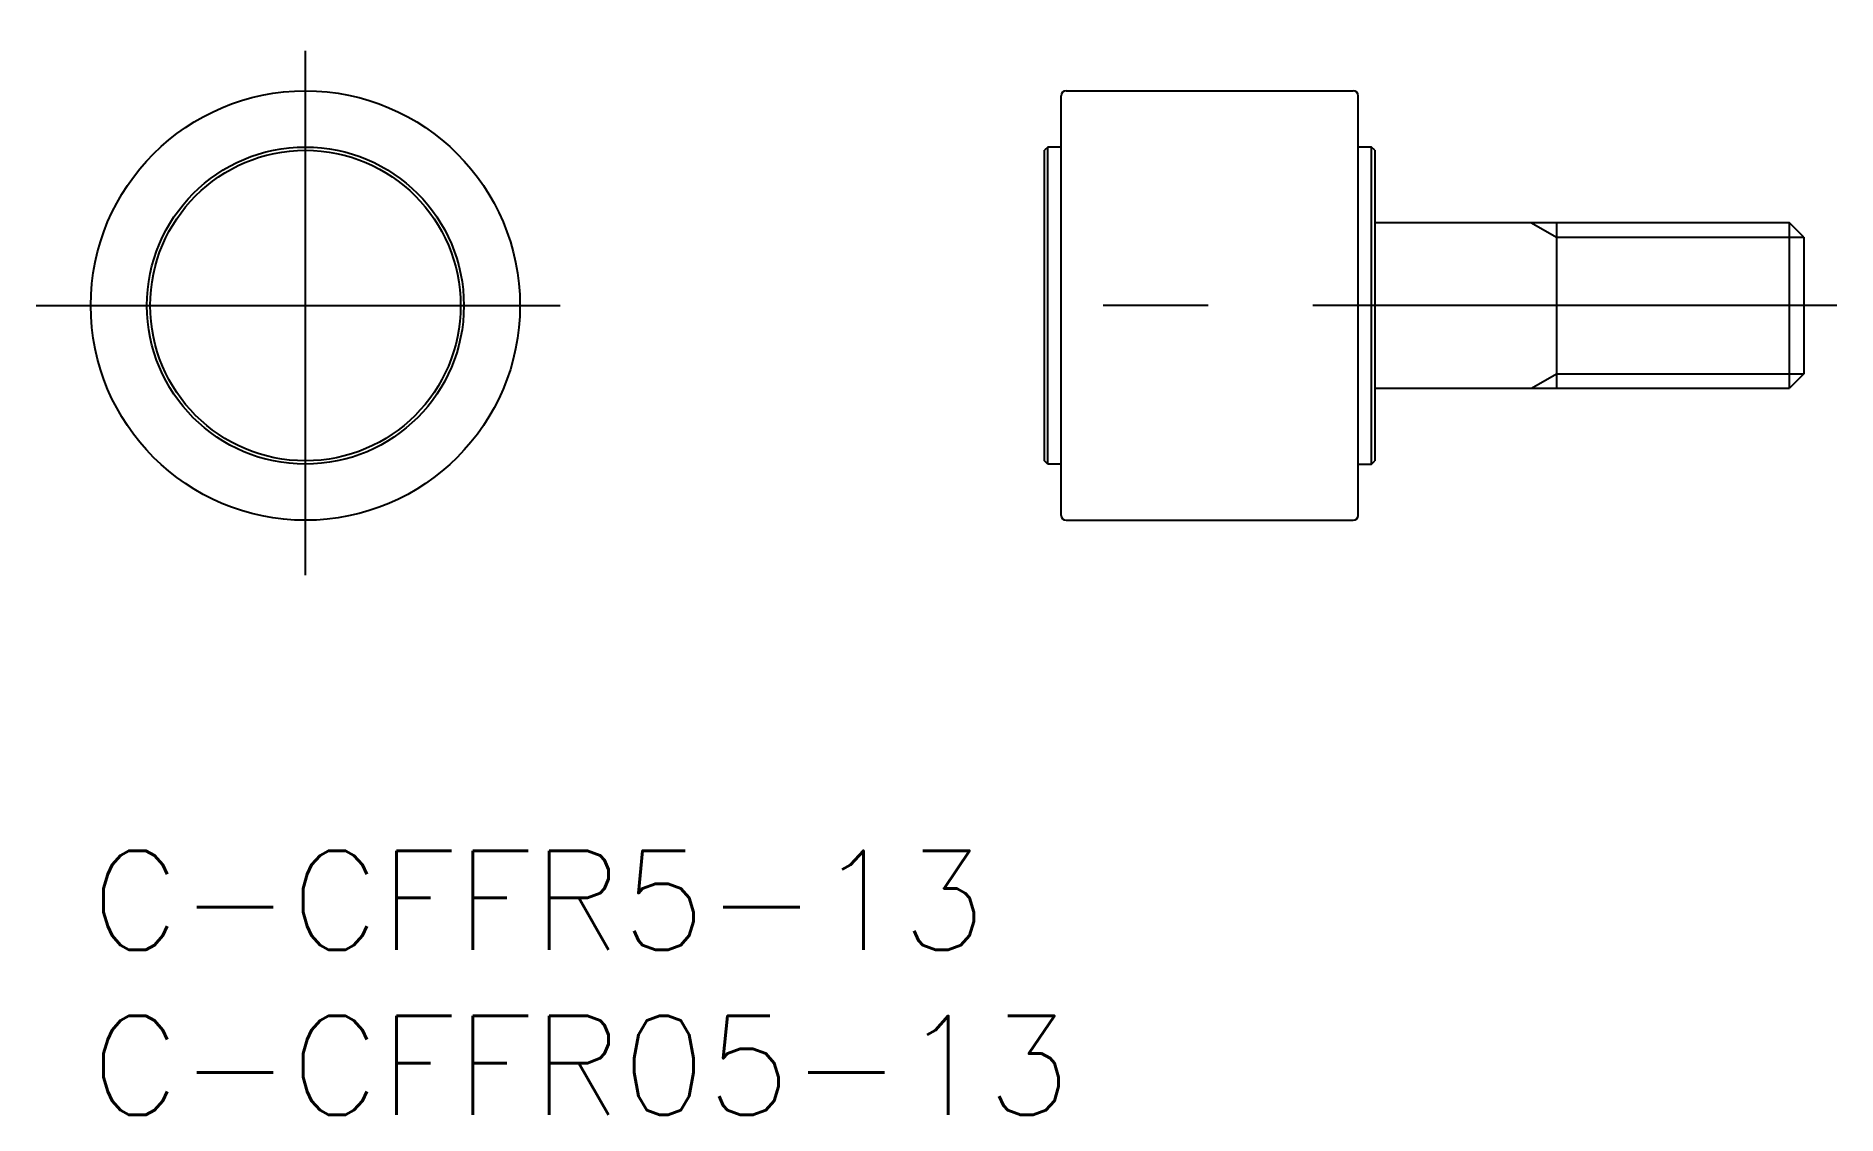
# Model space of a CAD drawing. Extents: x -1.7 to 52.9, y -8 to 24.7.
import ezdxf

# ---------------------------------------------------------------- set-up
doc = ezdxf.new("R2010")
doc.units = 0
doc.header["$LTSCALE"] = 0.5
doc.linetypes.add('CENTER', pattern=[50.8, 31.75, -6.35, 6.35, -6.35])
for name, color, linetype in [('MSM_CENTER', 1, 'CENTER'), ('MSM_CONTINUOUS', 7, 'CONTINUOUS'), ('MSM_NARROW', 5, 'CONTINUOUS'), ('MSM_PART_NUMBER', 7, 'CONTINUOUS')]:
    doc.layers.add(name, color=color, linetype=linetype)
doc.styles.get("Standard").update_dxf_attribs({"font": 'txt.shx', "height": 1, "bigfont": 'bigfont.shx'})

# ---------------------------------------------------------------- blocks, each defined once
blk = doc.blocks.new('*U14')
at = {"layer": 'MSM_PART_NUMBER'}
blk.add_text('C-CFFR5-13', height=3, dxfattribs=at).set_placement((0, -3))
blk = doc.blocks.new('*U15')
at = {"layer": 'MSM_PART_NUMBER'}
blk.add_text('C-CFFR05-13', height=3, dxfattribs=at).set_placement((0, -8))

msp = doc.modelspace()

# ---------------------------------------------------------------- linework, layer by layer
at = {"layer": 'MSM_CENTER'}
for p, q in [((6.5, 8.341), (6.5, 24.659)), ((-1.659, 16.5), (14.659, 16.5)), ((52.89, 16.5), (27.89, 16.5))]:
    msp.add_line(p, q, dxfattribs=at)
at = {"layer": 'MSM_CONTINUOUS'}
for p, q in [((29.54, 23), (38.24, 23)), ((29.39, 10.15), (29.39, 22.85)), ((38.39, 10.15), (38.39, 22.85)), ((28.99, 21.3), (28.89, 21.2)), ((29.39, 21.3), (28.99, 21.3)), ((28.99, 11.7), (28.99, 21.3)), ((38.79, 21.3), (38.39, 21.3)), ((38.89, 21.2), (38.79, 21.3)), ((38.79, 11.7), (38.79, 21.3)), ((28.89, 11.8), (28.89, 21.2)), ((38.89, 21.2), (38.89, 11.8)), ((51.457, 19), (38.89, 19)), ((44.39, 19), (44.39, 14)), ((51.89, 18.567), (51.457, 19)), ((51.457, 14), (51.457, 19)), ((51.89, 18.567), (51.89, 14.433)), ((51.89, 14.433), (51.457, 14)), ((38.89, 14), (51.457, 14)), ((28.99, 11.7), (28.89, 11.8)), ((29.39, 11.7), (28.99, 11.7)), ((38.39, 11.7), (38.79, 11.7)), ((38.79, 11.7), (38.89, 11.8)), ((29.54, 10), (38.24, 10))]:
    msp.add_line(p, q, dxfattribs=at)
for radius in [6.5, 4.8, 4.7]:
    msp.add_circle((6.5, 16.5), radius, dxfattribs=at)
for centre, start, end in [((29.54, 22.85), 90, 180), ((38.24, 22.85), 0, 90), ((29.54, 10.15), 180, 270), ((38.24, 10.15), 270, 0)]:
    msp.add_arc(centre, 0.15, start, end, dxfattribs=at)
at = {"layer": 'MSM_NARROW'}
for p, q in [((43.64, 19), (44.39, 18.567)), ((44.39, 18.567), (51.89, 18.567)), ((43.64, 14), (44.39, 14.433)), ((44.39, 14.433), (51.89, 14.433))]:
    msp.add_line(p, q, dxfattribs=at)

# ---------------------------------------------------------------- block references
at = {"layer": 'MSM_CONTINUOUS'}
for name in ['*U14', '*U15']:
    msp.add_blockref(name, (0, 0), dxfattribs=at)

doc.saveas('drawing.dxf')
